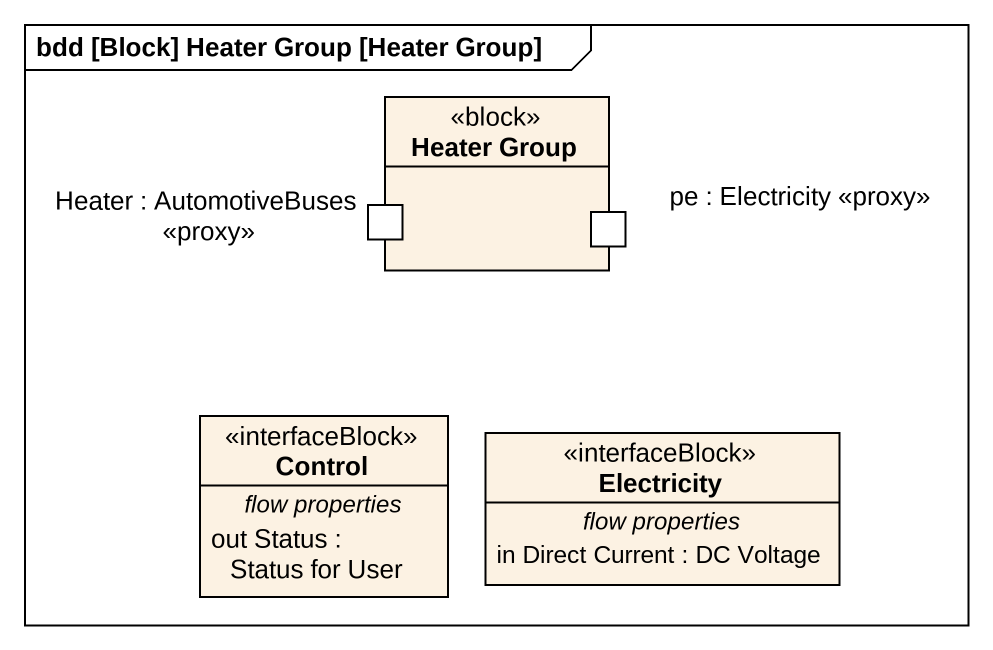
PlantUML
@startuml
mainframe bdd [Block] Heater Group [Heater Group]
allowmixing
hide circle
hide empty members
rectangle "Heater Group" as Heater_Group <<block>> {
  port "Heater : AutomotiveBuses <<proxy>>" as Heater_AutomotiveBuses_proxy
  port "pe : Electricity <<proxy>>" as pe_Electricity_proxy
}
class "Control" as Control_ <<interfaceBlock>> {
  -- flow properties --
  out Status : Status for User
}
class Electricity <<interfaceBlock>> {
  -- flow properties --
  in Direct Current : DC Voltage
}
@enduml
